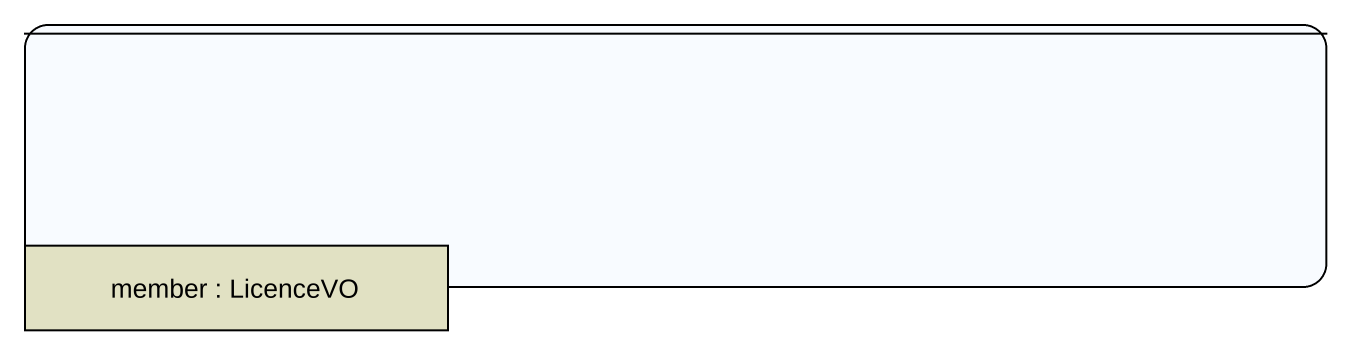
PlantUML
@startuml
hide empty description
state " " as state1 {
  state "member : LicenceVO" as member <<object>> #E1E1C3
}
@enduml
